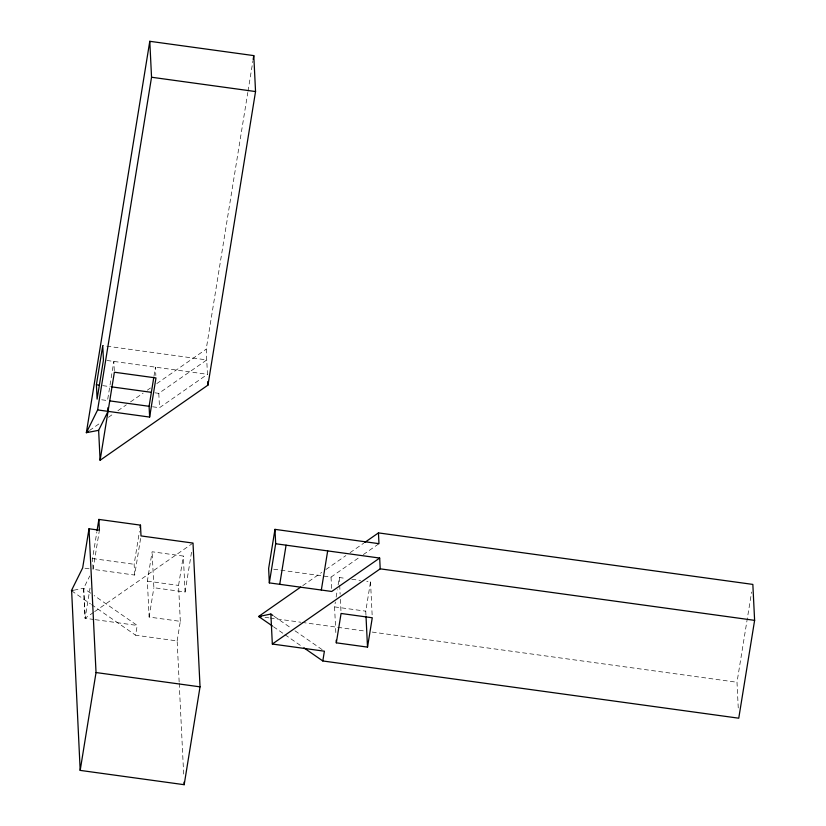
<?xml version="1.0" encoding="UTF-8"?>
<svg xmlns="http://www.w3.org/2000/svg" width="826" height="826" viewBox="0 0 826 826"><rect width="100%" height="100%" fill="white"/><g stroke="black" fill="none" stroke-linecap="round" stroke-linejoin="round"><path stroke-width="0.62" stroke-dasharray="4.13 3.1" d="M140.596 538.449L134.659 575.061L93.059 569.341L92.533 558.552L96.828 532.047M94.009 619.5L85.119 618.271L90.013 588.153M93.059 569.341L99.409 530.199M154.018 375.995L155.443 367.157L155.856 375.541M134.659 575.061L134.132 564.282L139.449 531.459M179.159 682.008L177.146 640.924L135.609 635.215L137.199 625.437L94.154 595.567M177.146 640.924L180.316 621.358L149.124 617.063L147.358 581.122L152.118 551.768L183.32 556.063L185.076 592.005L153.873 587.709L152.118 551.768M149.124 617.063L153.873 587.709M152.573 406.774L159.501 407.724L207.45 374.312L206.221 349.15L247.81 92.46M248.017 91.19L252.963 60.69M180.316 621.358L178.561 585.417L183.32 556.063M185.076 592.005L191.993 549.352M335.821 632.551L334.561 606.883L335.356 601.989M336.151 597.095L337.338 589.754M338.133 584.86L339.321 577.529L345.557 578.386M365.949 615.019L365.763 611.168L370.523 581.814L366.775 581.298M738.248 707.934L736.998 682.255L751.619 592.035M93.596 612.365L85.13 618.261L83.653 588.277L89.745 576.032M89.518 430.491L98.975 423.893M108.443 417.295L112.646 414.363M117.901 410.708L126.316 404.843M130.518 401.911L143.135 393.114M147.338 390.182L150.497 387.983M156.806 383.594L206.221 349.15M154.978 392.825L158.799 393.352L206.748 359.93L102.744 345.619M94.649 611.632L193.005 543.074M302.791 585.624L321.706 572.439M325.909 569.506L345.877 555.599M350.079 552.666L363.739 543.147M273.726 569.207L331.03 577.095L359.176 557.478M363.347 554.576L378.979 543.673M73.906 590.187L83.653 588.277L93.101 594.834M106.915 360.477L207.45 374.312M102.765 385.639L110.405 386.692M101.722 399.774L107.504 400.569L113.843 361.427L114.37 372.216M351.804 579.243L360.539 580.441M92.533 558.552L134.132 564.282M84.975 568.226L89.59 568.866M147.358 581.122L178.561 585.417M334.561 606.883L365.763 611.168M265.032 617.321L268.863 617.848M270.133 618.024L300.747 622.236M302.027 622.412L336.461 627.151M337.741 627.326L365.804 631.188M372.185 632.066L736.998 682.255M95.279 619.676L137.199 625.437M274.005 616.217L290.804 627.884M294.996 630.796L322.295 649.742M273.489 626.738L283.979 634.017M285.032 634.75L301.82 646.397M71.594 590.776L90.488 603.889M91.531 604.622L135.609 635.215M370.523 581.814L372.216 616.475M339.321 577.529L339.631 583.941M339.692 585.231L340.136 594.214M340.384 599.346L341.014 612.18M331.03 577.095L331.618 589.072M179.221 683.288L183.806 776.998M158.799 393.352L159.501 407.724M83.674 588.308L85.13 618.261"/><path stroke-width="1.24" d="M98.635 430.325L100.101 460.278L207.976 385.092L255.544 91.552L253.788 55.61L149.785 41.3L86.358 432.69L98.635 430.325L108.03 411.358L107.855 407.755M96.405 384.761L102.744 345.619L103.446 360.002L97.107 399.144L96.405 384.761L98.944 385.112M88.465 431.224L86.358 432.69L97.633 409.923L151.54 77.241L149.785 41.3M71.625 590.58L80.184 770.39L184.177 784.7L200.037 686.85L193.005 543.074L141.009 535.919L140.482 525.14L98.872 519.42L97.034 530.777M98.872 519.42L99.409 530.199L89.002 528.774L82.662 567.906L71.387 590.673L73.122 590.301M100.101 460.278L114.37 372.216L155.969 377.936L149.63 417.078L97.633 409.923M80.184 770.39L96.033 672.54L89.002 528.774M149.63 417.078L149.103 406.299L153.812 377.255M140.069 527.669L140.482 525.14M253.169 59.42L253.788 55.61M300.695 587.09L258.6 616.495L261.202 616.795M258.796 616.537L270.856 614.038L272.952 615.494M303.927 647.863L322.811 660.965L738.754 718.197L754.613 620.357L752.847 584.416L378.453 532.894L378.979 543.673L274.975 529.363L268.636 568.505L269.338 582.888L331.732 591.468L379.681 558.056L380.208 568.835L272.332 644.022L270.856 614.038M269.338 582.888L275.678 543.745L274.975 529.363M279.735 584.312L286.075 545.181M321.335 590.043L327.674 550.901M322.811 660.965L324.401 651.198L272.322 644.032M336.327 642.824L341.076 613.47L372.278 617.765L367.518 647.119L336.327 642.824L336.192 640.253M364.793 542.414L378.453 532.894M151.54 77.241L255.544 91.552M111.686 386.867L151.158 392.298M110.023 400.92L149.103 406.299M275.678 543.745L379.681 558.056M380.208 568.835L754.613 620.357M96.033 672.54L200.037 686.85M272.435 626.005L258.662 616.506M366.011 616.31L367.518 647.119M207.801 381.498L207.976 385.092M184.053 782.129L184.177 784.7"/></g></svg>
